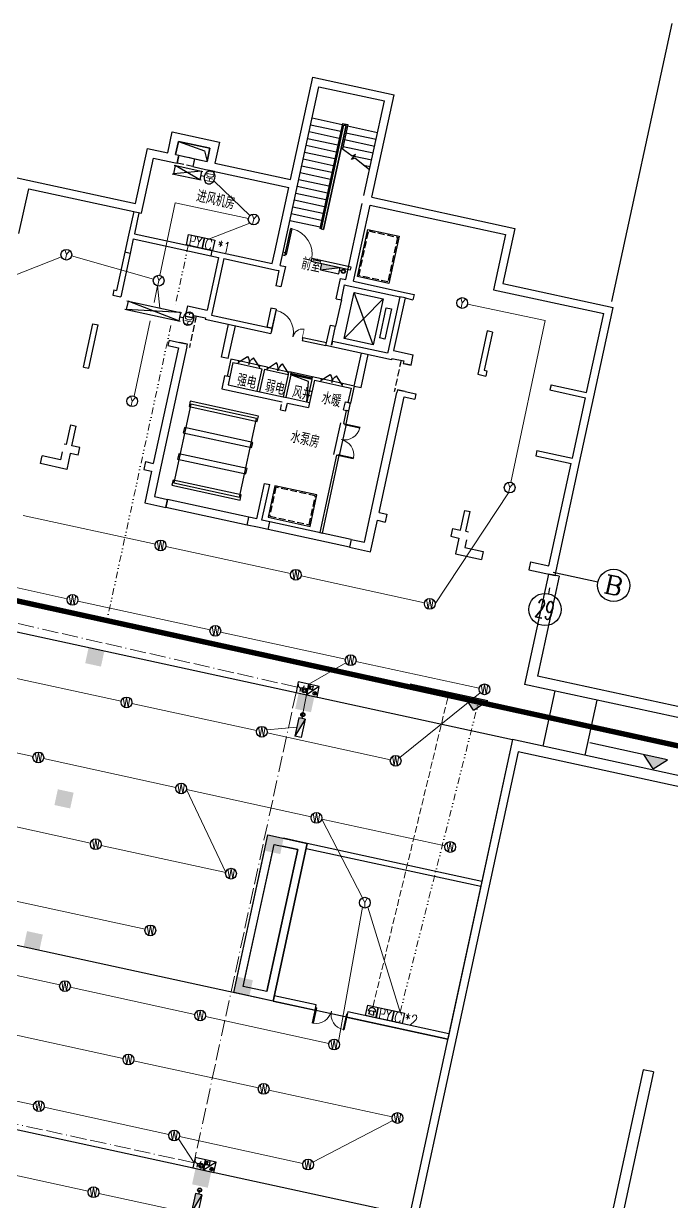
# Model space of a CAD drawing. Extents: x 791398 to 2325386, y -987887 to -518217.
# Drawn here: x 1619868 to 1643983, y -722000 to -678186 of the extents above; entities that cross this region are included whole.
import ezdxf
from ezdxf.enums import TextEntityAlignment as Align

# ---------------------------------------------------------------- set-up
doc = ezdxf.new("R2010")
doc.units = 0
doc.header["$LTSCALE"] = 1000
doc.header["$MEASUREMENT"] = 0
for name, pattern in [('ACAD_ISO11W100', [33.5, 12, -3, 12, -3, 0.5, -3]), ('BORDER', [1.75, 0.5, -0.25, 0.5, -0.25, 0, -0.25]), ('DASH', [0.35, 0.25, -0.1]), ('DASHEDX2', [1.5, 1, -0.5]), ('DIVIDE2', [0.625, 0.25, -0.125, 0, -0.125, 0, -0.125]), ('常规', [10, 10, 0])]:
    doc.linetypes.add(name, pattern=pattern)
doc.layers.add('__0', color=7, linetype='Continuous', true_color=0xffffff)
for name, color, linetype in [('AXIS', 3, 'Continuous'), ('AXIS_TEXT', 7, 'Continuous'), ('COLUMN', 9, 'Continuous'), ('DIM_ELEV', 3, 'Continuous'), ('JPS-J', 6, 'Continuous'), ('JPS-X', 1, 'BORDER'), ('JPS-XHS', 7, 'Continuous'), ('K-排风', 2, 'Continuous'), ('K-防火阀', 7, 'Continuous'), ('LVTRY', 6, 'Continuous'), ('PS房间字', 3, 'Continuous'), ('RD-equip', 3, 'Continuous'), ('STAIR', 9, 'Continuous'), ('STAIRS', 9, 'Continuous'), ('WALL', 8, 'Continuous'), ('WINDOW', 8, 'Continuous'), ('ZS封堵', 40, 'Continuous')]:
    doc.layers.add(name, color=color, linetype=linetype)
doc.layers.add('RD-line', color=2, linetype='Continuous', lineweight=0)
doc.styles.add('_TCH_AXIS', font='COMPLEX', dxfattribs={"bigfont": 'GBCBIG'})
doc.styles.add('COMPLEX', font='COMPLEX')
doc.styles.add('FS1', font='txt4', dxfattribs={"width": 0.8, "bigfont": 'fstxt'})
doc.styles.add('K-KHZ', font='tjromans.shx', dxfattribs={"width": 0.8, "bigfont": 'tjhztxt.shx'})
doc.styles.get("Standard").update_dxf_attribs({"font": 'gbenor.shx', "bigfont": 'gbcbig.shx'})
doc.styles.add('TEXT', font='tjromans.shx', dxfattribs={"width": 0.8, "height": 400, "bigfont": 'tjhztxt.shx'})

# ---------------------------------------------------------------- blocks, each defined once
blk = doc.blocks.new('DXHS')
at = {"layer": 'JPS-XHS'}
blk.add_hatch(color=256, dxfattribs=at).paths.add_polyline_path([(-350, 240), (-350, 0), (350, 0)])
at = {"layer": 'JPS-XHS', "linetype": 'Continuous'}
for p, q in [((-350, 240), (-350, 0)), ((-350, 240), (350, 240)), ((-350, 0), (350, 0)), ((350, 240), (350, 0))]:
    blk.add_line(p, q, dxfattribs=at)
at = {"layer": 'JPS-XHS'}
blk.add_line((-350, 240), (350, 0), dxfattribs=at)
blk = doc.blocks.new('FF')
at = {"linetype": 'Continuous'}
for radius in [75, 60]:
    blk.add_circle((0, 0), radius, dxfattribs=at)
blk = doc.blocks.new('xxhhsss')
at = {"layer": 'JPS-X', "const_width": 50}
for points in [[(165071, -5703), (165103, -5557)], [(161231, -23391), (161263, -23245)]]:
    blk.add_lwpolyline(points, dxfattribs=at)
at = {"layer": 'JPS-X', "rotation": 257.7513756366785}
for p in [(165103, -5557), (161263, -23245)]:
    blk.add_blockref('FF', p, dxfattribs=at)
at = {"layer": 'JPS-XHS', "rotation": 257.7513756366785}
for p in [(164880, -6020), (161040, -23708)]:
    blk.add_blockref('DXHS', p, dxfattribs=at)
blk = doc.blocks.new('_FZH')
blk.add_solid([(-0.5, -0.5), (0.5, -0.5), (-0.5, 0.5), (0.5, 0.5)])
blk = doc.blocks.new('$DorLib2D$00000002')
for p, q in [((-0.5, 0), (-0.5, 0.4875)), ((-0.475, 0.4875), (-0.5, 0.4875)), ((-0.475, 0), (-0.475, 0.4875)), ((0.475, 0), (0.475, 0.4875)), ((0.475, 0.4875), (0.5, 0.4875)), ((0.5, 0), (0.5, 0.4875)), ((-0.5, 0), (-0.475, 0)), ((0.5, 0), (0.475, 0))]:
    blk.add_line(p, q)
at = {"lineweight": 13}
for centre, start, end in [((-0.4875, 0), 0, 88.53072), ((0.4875, 0), 91.46928, 180)]:
    blk.add_arc(centre, 0.4875, start, end, dxfattribs=at)
blk = doc.blocks.new('$DorLib2D$00000116')
at = {"color": 0}
for p, q in [((-0.5, 0), (-0.146, 0.354)), ((0.5, 0), (0.146, 0.354))]:
    blk.add_line(p, q, dxfattribs=at)
for centre, start, end in [((-0.5, 0), 0, 45), ((0.5, 0), 135, 180)]:
    blk.add_arc(centre, 0.5, start, end, dxfattribs=at)
blk = doc.blocks.new('$WINLIB2D$00000001')
for p, q in [((-0.5, 0.5), (0.5, 0.5)), ((-0.5, 0.5), (-0.5, -0.5)), ((0.5, 0.167), (-0.5, 0.167)), ((0.5, -0.5), (0.5, 0.5)), ((0.5, -0.167), (-0.5, -0.167)), ((-0.5, -0.5), (0.5, -0.5))]:
    blk.add_line(p, q)
blk = doc.blocks.new('$DorLib2D$00000025')
at = {"const_width": 0.02}
for points in [[(0.481, -0.001), (0.481, 0.691)], [(-0.481, 0.001), (-0.481, 0.308)]]:
    blk.add_lwpolyline(points, dxfattribs=at)
at = {"lineweight": 13}
for centre, radius, start, end in [((0.505, -0.002), 0.699, 91.9397, 179.7238), ((-0.501, 0.003), 0.307, 359.7899, 85.7508)]:
    blk.add_arc(centre, radius, start, end, dxfattribs=at)
blk = doc.blocks.new('$DorLib2D$00000001')
for p, q in [((0.45, 0.975), (0.5, 0.975)), ((0.45, 0), (0.45, 0.975)), ((0.5, 0), (0.5, 0.975)), ((0.5, 0), (0.45, 0))]:
    blk.add_line(p, q)
at = {"lineweight": 13}
blk.add_arc((0.475, 0), 0.975, 91.4693, 180, dxfattribs=at)
blk = doc.blocks.new('_AXISO')
blk.add_circle((0, 0), 0.5)
at = {"layer": 'AXIS_TEXT', "style": 'COMPLEX', "width": 1.041667}
blk.add_attdef('A', text='', height=0.56, dxfattribs=at).set_placement((-0.25, -0.28), (0.25, -0.28), align=Align.FIT)
blk = doc.blocks.new('yy')
at = {"layer": 'RD-equip'}
blk.add_circle((0, 0), 200, dxfattribs=at)
at = {"layer": 'RD-equip', "color": 4, "style": 'FS1', "width": 0.8}
blk.add_attdef('Y', text='', height=360, dxfattribs=at).set_placement((0, 0), align=Align.MIDDLE)
blk = doc.blocks.new('sadadfadsada')
for p, q in [((-400, 400), (-400, 0)), ((0, 400), (-400, 400)), ((-400, 0), (0, 0)), ((-268, 200), (-268, 60)), ((400, 400), (0, 400)), ((400, 400), (0, 0)), ((0, 400), (0, 0)), ((0, 0), (0, 400)), ((0, 0), (400, 0)), ((33, 346, 0), (33, 226, 0)), ((92, 346, 0), (33, 346, 0)), ((33, 226, 0), (92, 226, 0)), ((92, 326, 0), (172, 366, 0)), ((92, 226, 0), (92, 346, 0)), ((172, 206, 0), (92, 246, 0)), ((172, 366, 0), (172, 206, 0)), ((242, 159), (338, 64)), ((242, 64), (338, 159)), ((400, 0), (400, 400))]:
    blk.add_line(p, q)
for centre, radius in [((-109, 144), 90.3), ((-109, 144), 45.2), ((290, 111), 67.6)]:
    blk.add_circle(centre, radius)
blk.add_arc((-268, 320), 120, 180, 0)
at = {"flags": 9}
for p in [(-200, 400), (200, 400)]:
    blk.add_attdef('A', p, '', height=0.008, dxfattribs=at)
blk = doc.blocks.new('YYYY')
at = {"layer": 'RD-equip'}
blk.add_blockref('yy', (0, 0), dxfattribs=at).add_auto_attribs({'Y': 'Y'})
blk = doc.blocks.new('FI1000K')
at = {"layer": 'K-防火阀'}
for p, q in [((0, -50), (0, 1050)), ((320, 1000), (0, 0)), ((0, 1000), (320, 0)), ((0, 1000), (320, 1000)), ((160, 1000), (160, 1150)), ((320, -50), (320, 1050)), ((0, 0), (320, 0))]:
    blk.add_line(p, q, dxfattribs=at)
at = {"layer": 'K-防火阀', "const_width": 25}
blk.add_lwpolyline([(148, 500, 1), (172, 500, 1)], format="xyb", close=True, dxfattribs=at)
at = {"layer": 'K-防火阀'}
blk.add_ellipse((160, 1340), major_axis=(255, 0), ratio=0.74203, dxfattribs=at)
at = {"layer": 'K-防火阀', "style": 'K-KHZ', "width": 0.65, "flags": 4}
blk.add_attdef('F', text='', height=250, dxfattribs=at).set_placement((160, 1220), align=Align.CENTER)
blk = doc.blocks.new('FI2000K')
at = {"layer": 'K-防火阀'}
for p, q in [((0, -50), (0, 2050)), ((320, 2000), (0, 0)), ((0, 2000), (320, 0)), ((0, 2000), (320, 2000)), ((160, 2000), (160, 2150)), ((320, -50), (320, 2050)), ((0, 0), (320, 0))]:
    blk.add_line(p, q, dxfattribs=at)
at = {"layer": 'K-防火阀', "const_width": 25}
blk.add_lwpolyline([(148, 1001, 1), (172, 1001, 1)], format="xyb", close=True, dxfattribs=at)
at = {"layer": 'K-防火阀'}
blk.add_ellipse((160, 2340), major_axis=(255, 0), ratio=0.74203, dxfattribs=at)
at = {"layer": 'K-防火阀', "style": 'K-KHZ', "width": 0.65, "flags": 4}
blk.add_attdef('F', text='', height=250, dxfattribs=at).set_placement((160, 2220), align=Align.CENTER)
blk = doc.blocks.new('KZMK')
at = {"layer": 'RD-equip'}
blk.add_lwpolyline([(-200, 400), (200, 400), (200, 0), (-200, 0)], close=True, dxfattribs=at)
at = {"layer": 'RD-equip', "color": 4, "style": 'FS1', "width": 0.8}
blk.add_attdef('C', text='', height=400, dxfattribs=at).set_placement((0, 200), align=Align.MIDDLE)
blk = doc.blocks.new('adfarq2daasdfwqdf')
at = {"color": 4}
for p, q in [((-73, 0), (-139, 0)), ((-94, -112), (-67, 29)), ((-67, 29), (62, 29)), ((94, -112), (62, 29)), ((139, 0), (71, 0)), ((0, -112), (-94, -112)), ((0, -112), (94, -112))]:
    blk.add_line(p, q, dxfattribs=at)
blk.add_ellipse((0, 0), major_axis=(98.3, 98.3), ratio=1, start_param=5.497787, end_param=8.63938, dxfattribs=at)
at = {"layer": 'RD-equip'}
blk.add_lwpolyline([(-201, 200), (199, 200), (199, -200), (-201, -200)], close=True, dxfattribs=at)

msp = doc.modelspace()

# ---------------------------------------------------------------- hatches: boundary and pattern name
at = {"layer": 'DIM_ELEV'}
for points in [[(1636609, -703728), (1637144, -703384), (1636265, -703193)], [(1643298, -705911), (1643833, -705567), (1642954, -705376)]]:
    msp.add_hatch(color=256, dxfattribs=at).paths.add_polyline_path(points)

# ---------------------------------------------------------------- linework, layer by layer
at = {"layer": '__0'}
for points in [[(1628962, -708366), (1630428, -708684), (1629155, -714547), (1627689, -714229)], [(1629192, -708722), (1630071, -708913), (1628926, -714190), (1628046, -713999)]]:
    msp.add_lwpolyline(points, close=True, dxfattribs=at)
at = {"layer": 'AXIS'}
for p, q in [((1639577, -698595), (1641245, -698957)), ((1639450, -699181), (1639403, -699394))]:
    msp.add_line(p, q, dxfattribs=at)
at = {"layer": 'DIM_ELEV'}
for p, q in [((1637144, -703384), (1634252, -702756)), ((1636609, -703728), (1636265, -703193)), ((1636609, -703728), (1637144, -703384)), ((1643833, -705567), (1640941, -704939)), ((1643298, -705911), (1642954, -705376)), ((1643298, -705911), (1643833, -705567))]:
    msp.add_line(p, q, dxfattribs=at)
at = {"layer": 'JPS-J'}
for points in [[(1626069, -692235), (1626026, -692430), (1628567, -692982), (1628610, -692786)], [(1628539, -692873), (1626096, -692343), (1625460, -695275), (1627903, -695805)], [(1625857, -693212), (1625814, -693407), (1628355, -693959), (1628397, -693763)], [(1625644, -694189), (1625602, -694384), (1628143, -694936), (1628185, -694741)], [(1625432, -695166), (1625390, -695362), (1627931, -695913), (1627973, -695718)]]:
    msp.add_lwpolyline(points, close=True, dxfattribs=at)
at = {"layer": 'JPS-X', "const_width": 50}
msp.add_lwpolyline([(1631700, -687389), (1631627, -687373)], dxfattribs=at)
at = {"layer": 'LVTRY'}
msp.add_lwpolyline([(1630413, -692257), (1630478, -691497), (1629811, -691256)], dxfattribs=at)
at = {"layer": 'RD-equip'}
for points in [[(1626011, -686031), (1626598, -686157), (1626514, -686548), (1625927, -686422)], [(1633070, -714782), (1633657, -714909), (1633572, -715300), (1632986, -715173)]]:
    msp.add_lwpolyline(points, close=True, dxfattribs=at)
at = {"layer": 'RD-line'}
for p, q in [((1626947, -684032), (1628299, -685337)), ((1628290, -685614), (1626793, -686199)), ((1618144, -688104), (1621276, -686859)), ((1621657, -686826), (1624706, -687697)), ((1624857, -687947), (1624944, -688767)), ((1635186, -699772), (1637919, -695643)), ((1624773, -697554), (1619849, -696485)), ((1629808, -698647), (1625164, -697639)), ((1616573, -698511), (1621496, -699580)), ((1634790, -699729), (1630199, -698732)), ((1621887, -699665), (1626811, -700734)), ((1627202, -700819), (1631846, -701827)), ((1623505, -703393), (1618581, -702324)), ((1630486, -702761), (1631868, -701969)), ((1632237, -701912), (1636829, -702909)), ((1630230, -704036), (1630401, -703152)), ((1633874, -705485), (1636868, -703077)), ((1628540, -704486), (1623896, -703478)), ((1615300, -704375), (1620224, -705444)), ((1630038, -704352), (1628922, -704457)), ((1633523, -705568), (1628931, -704571)), ((1620614, -705528), (1625539, -706597)), ((1625929, -706682), (1630573, -707690)), ((1625929, -706682), (1627394, -709763)), ((1622360, -708670), (1617436, -707601)), ((1630964, -707775), (1635556, -708772)), ((1630964, -707775), (1632481, -710710)), ((1627394, -709763), (1622751, -708755)), ((1619469, -710806), (1624393, -711875)), ((1631594, -716055), (1632480, -711048)), ((1632688, -711050), (1633887, -714958)), ((1616290, -712878), (1621214, -713947)), ((1621605, -714032), (1626249, -715040)), ((1626640, -715125), (1631231, -716122)), ((1618650, -715611), (1623574, -716680)), ((1623965, -716765), (1628609, -717773)), ((1615321, -717343), (1620245, -718412)), ((1629000, -717858), (1633592, -718855)), ((1620636, -718497), (1625279, -719505)), ((1630635, -720537), (1633610, -718989)), ((1626213, -720560), (1625633, -719670)), ((1625670, -719590), (1630262, -720587)), ((1617354, -720547), (1622278, -721616)), ((1622669, -721701), (1627313, -722709))]:
    msp.add_line(p, q, dxfattribs=at)
at = {"layer": 'RD-line', "ltscale": 2}
for p, q in [((1624940, -687556), (1625514, -684855)), ((1628237, -685434), (1625514, -684855)), ((1624725, -688565), (1624857, -687947)), ((1636393, -688621), (1639283, -689235)), ((1623985, -692048), (1624580, -689246)), ((1638004, -695252), (1639283, -689235))]:
    msp.add_line(p, q, dxfattribs=at)
at = {"layer": 'RD-line', "linetype": 'DIVIDE2'}
for p, q in [((1626001, -686438), (1625513, -688684)), ((1625355, -689412), (1622971, -700393)), ((1633887, -714958), (1636800, -703425))]:
    msp.add_line(p, q, dxfattribs=at)
at = {"layer": 'RD-line', "linetype": 'ACAD_ISO11W100', "ltscale": 0.05}
for p, q in [((1630053, -702872), (1601874, -696450)), ((1630010, -703067), (1626255, -720364)), ((1626213, -720560), (1595723, -713941))]:
    msp.add_line(p, q, dxfattribs=at)
at = {"layer": 'RD-line', "linetype": 'DASH'}
msp.add_line((1632875, -714740), (1635679, -703179), dxfattribs=at)
at = {"layer": 'RD-line', "linetype": 'DASHEDX2', "const_width": 200}
msp.add_lwpolyline([(1647233, -705712), (1596909, -694679)], dxfattribs=at)
at = {"layer": 'STAIR'}
for p, q in [((1631729, -681951), (1630605, -681707)), ((1631674, -682205), (1630550, -681961)), ((1631740, -681902), (1630891, -685811)), ((1631778, -681962), (1630940, -685822)), ((1631876, -681983), (1631694, -682819)), ((1631935, -681945), (1631738, -682852)), ((1631740, -681902), (1631935, -681945)), ((1631778, -681962), (1631876, -681983)), ((1631925, -681994), (1633048, -682238)), ((1631564, -682714), (1630440, -682470)), ((1631619, -682459), (1630495, -682216)), ((1631814, -682502), (1632938, -682746)), ((1631869, -682248), (1632993, -682492)), ((1631453, -683222), (1630330, -682978)), ((1631509, -682968), (1630385, -682724)), ((1632101, -683115), (1631694, -682819)), ((1631759, -682756), (1632883, -683000)), ((1632074, -683246), (1632223, -683058)), ((1632223, -683058), (1632101, -683115)), ((1631343, -683730), (1630219, -683486)), ((1631398, -683476), (1630274, -683232)), ((1632195, -683190), (1632074, -683246)), ((1632179, -683113), (1632828, -683254)), ((1632746, -683632), (1632195, -683190)), ((1632525, -683454), (1632773, -683508)), ((1631288, -683984), (1630164, -683740)), ((1631178, -684492), (1630054, -684248)), ((1631233, -684238), (1630109, -683994)), ((1631067, -685000), (1629943, -684756)), ((1631122, -684746), (1629999, -684502)), ((1631012, -685254), (1629888, -685010)), ((1630902, -685763), (1629778, -685519)), ((1630957, -685508), (1629833, -685264)), ((1630940, -685822), (1630891, -685811)), ((1632880, -690132), (1632176, -688188)), ((1631696, -688468), (1631484, -689445)), ((1633251, -688421), (1631805, -689898)), ((1627487, -690649), (1627753, -689428)), ((1632178, -691668), (1632443, -690446)), ((1627857, -690832), (1628639, -691002)), ((1628660, -690904), (1627878, -690734)), ((1628932, -691065), (1629714, -691235)), ((1628953, -690968), (1629735, -691137)), ((1630935, -691500), (1631717, -691670)), ((1631738, -691572), (1630957, -691403)), ((1631420, -694215), (1631675, -693042)), ((1631870, -693085), (1631616, -694257))]:
    msp.add_line(p, q, dxfattribs=at)
for points in [[(1625634, -682572), (1626604, -682917), (1626700, -683315)], [(1627487, -690649), (1627233, -690594), (1627498, -689373)], [(1632178, -691668), (1632432, -691723), (1632697, -690501)]]:
    msp.add_lwpolyline(points, dxfattribs=at)
at = {"layer": 'STAIR', "linetype": 'DASH'}
for points in [[(1625650, -683087), (1626236, -683215), (1626172, -683508), (1625586, -683381)], [(1632714, -685900), (1633789, -686133), (1633428, -687795), (1632353, -687561)], [(1629262, -695435), (1629029, -696510), (1630495, -696828), (1630728, -695753)]]:
    msp.add_lwpolyline(points, close=True, dxfattribs=at)
at = {"layer": 'STAIR'}
for points in [[(1632676, -685841), (1633848, -686095), (1633466, -687854), (1632294, -687600)], [(1631805, -689898), (1632176, -688188), (1633251, -688421), (1632880, -690132)], [(1633126, -689878), (1633370, -688754), (1633565, -688797), (1633321, -689920)], [(1629224, -695375), (1628970, -696548), (1630533, -696888), (1630788, -695715)]]:
    msp.add_lwpolyline(points, close=True, dxfattribs=at)
at = {"layer": 'STAIRS'}
for p, q in [((1641762, -688530), (1644008, -678186)), ((1639642, -703009), (1639196, -705062)), ((1641205, -703349), (1640760, -705401))]:
    msp.add_line(p, q, dxfattribs=at)
msp.add_lwpolyline([(1567565, -689511), (1638072, -704818), (1635654, -715958), (1589186, -705870), (1590459, -700007), (1577364, -697164), (1576091, -703027), (1534314, -693958), (1535439, -688780), (1541080, -690220), (1540338, -693127), (1549639, -695501), (1550381, -692594), (1559392, -694895), (1560506, -690535), (1561087, -690683), (1561711, -688240), (1567565, -689511)], dxfattribs=at)
msp.add_lwpolyline([(1505551, -694569), (1505423, -695156), (1505344, -695138), (1505344, -705576), (1505551, -705621), (1505423, -706207), (1631814, -733646), (1634232, -722506)], close=True, dxfattribs=at)
at = {"layer": 'WALL'}
for p, q in [((1629803, -683989), (1630630, -680178)), ((1630630, -680178), (1633660, -680836)), ((1630075, -684150), (1630860, -680535)), ((1630860, -680535), (1633303, -681065)), ((1632832, -684647), (1633660, -680836)), ((1632539, -684583), (1633303, -681065)), ((1630940, -685822), (1631778, -681962)), ((1631778, -681962), (1630940, -685822)), ((1631038, -685843), (1631876, -681983)), ((1631876, -681983), (1631038, -685843)), ((1631778, -681962), (1631876, -681983)), ((1631876, -681983), (1631778, -681962)), ((1625234, -682997), (1625404, -682215)), ((1625404, -682215), (1627163, -682597)), ((1625528, -683061), (1625634, -682572)), ((1625634, -682572), (1626806, -682827)), ((1627163, -682597), (1626993, -683379)), ((1624032, -684885), (1624477, -682833)), ((1624477, -682833), (1624477, -682833)), ((1624477, -682833), (1624477, -682833)), ((1624477, -682833), (1625234, -682997)), ((1624770, -682896), (1624770, -682896)), ((1626806, -682827), (1626700, -683315)), ((1616018, -683145), (1620025, -684015)), ((1624261, -685242), (1624707, -683190)), ((1624413, -683126), (1624413, -683126)), ((1624707, -683190), (1625464, -683354)), ((1625464, -683354), (1625586, -683381)), ((1625528, -683061), (1625650, -683087)), ((1625650, -683087), (1625586, -683381)), ((1626236, -683215), (1626172, -683508)), ((1626236, -683215), (1626700, -683315)), ((1626993, -683379), (1629803, -683989)), ((1626172, -683508), (1626637, -683609)), ((1626637, -683609), (1629739, -684282)), ((1619698, -685991), (1620059, -684330)), ((1620025, -684015), (1624032, -684885)), ((1620059, -684330), (1624261, -685242)), ((1629220, -686676), (1629739, -684282)), ((1629513, -686740), (1630075, -684150)), ((1632539, -684583), (1632539, -684583)), ((1632832, -684647), (1638158, -685803)), ((1623968, -685178), (1623777, -686058)), ((1623968, -685178), (1623968, -685178)), ((1624163, -685221), (1623994, -686002)), ((1624261, -685242), (1624261, -685242)), ((1624261, -685242), (1624261, -685242)), ((1624325, -684949), (1624325, -684949)), ((1631860, -687710), (1632476, -684876)), ((1632154, -687774), (1632769, -684940)), ((1632476, -684876), (1632476, -684876)), ((1632769, -684940), (1637802, -686033)), ((1623777, -686058), (1623639, -686693)), ((1623994, -686002), (1626877, -686628)), ((1630940, -685822), (1631038, -685843)), ((1631038, -685843), (1630940, -685822)), ((1637802, -686033), (1637356, -688085)), ((1638158, -685803), (1637713, -687855)), ((1623951, -686198), (1623835, -686735)), ((1623951, -686198), (1626834, -686824)), ((1623639, -686693), (1623331, -688110)), ((1623835, -686735), (1623484, -688348)), ((1623835, -686735), (1623639, -686693)), ((1627127, -686887), (1626703, -688842)), ((1626877, -686628), (1626834, -686824)), ((1626834, -686824), (1627127, -686887)), ((1626877, -686628), (1627267, -686713)), ((1627323, -686930), (1626877, -688982)), ((1627267, -686713), (1629124, -687116)), ((1627323, -686930), (1629277, -687354)), ((1629124, -687116), (1629220, -686676)), ((1629417, -687180), (1629513, -686740)), ((1629502, -686789), (1629600, -686810)), ((1629621, -686712), (1629523, -686691)), ((1629600, -686810), (1629621, -686712)), ((1630598, -686925), (1630577, -687022)), ((1632064, -687243), (1630598, -686925)), ((1629375, -687375), (1629253, -687937)), ((1629277, -687354), (1629375, -687375)), ((1629417, -687180), (1629613, -687222)), ((1629613, -687222), (1629448, -687980)), ((1630577, -687022), (1632043, -687341)), ((1632043, -687341), (1632064, -687243)), ((1631501, -688425), (1631665, -687668)), ((1631665, -687668), (1631860, -687710)), ((1632154, -687774), (1634108, -688198)), ((1637713, -687855), (1641817, -688746)), ((1623234, -688089), (1623191, -688284)), ((1623191, -688284), (1623484, -688348)), ((1623234, -688089), (1623331, -688110)), ((1629448, -687980), (1629253, -687937)), ((1631696, -688468), (1631818, -687906)), ((1631818, -687906), (1631916, -687927)), ((1631916, -687927), (1633870, -688351)), ((1634108, -688198), (1634401, -688262)), ((1634108, -688198), (1634401, -688262)), ((1634401, -688262), (1634359, -688457)), ((1634401, -688262), (1634359, -688457)), ((1637356, -688085), (1641460, -688976)), ((1625970, -688683), (1625885, -689074)), ((1625970, -688683), (1626703, -688842)), ((1631501, -688425), (1631696, -688468)), ((1633870, -688351), (1633425, -690403)), ((1634066, -688394), (1633641, -690348)), ((1633870, -688351), (1633870, -688351)), ((1634066, -688394), (1633870, -688351)), ((1634066, -688394), (1634359, -688457)), ((1634066, -688394), (1634066, -688394)), ((1634066, -688394), (1634359, -688457)), ((1641096, -692069), (1641817, -688746)), ((1625885, -689074), (1626178, -689137)), ((1626178, -689137), (1626200, -689040)), ((1626200, -689040), (1626639, -689135)), ((1626639, -689135), (1626629, -689184)), ((1626629, -689184), (1629072, -689714)), ((1626877, -688982), (1626867, -689031)), ((1626867, -689031), (1629114, -689519)), ((1629073, -688768), (1628919, -689476)), ((1629268, -688810), (1629073, -688768)), ((1629268, -688810), (1629114, -689519)), ((1640824, -691907), (1641460, -688976)), ((1622098, -690963), (1622448, -689351)), ((1622294, -691006), (1622644, -689393)), ((1622448, -689351), (1622644, -689393)), ((1629114, -689519), (1628919, -689476)), ((1629114, -689519), (1629072, -689714)), ((1629093, -689617), (1629072, -689714)), ((1631135, -690111), (1631288, -689402)), ((1631288, -689402), (1631484, -689445)), ((1631330, -690153), (1631484, -689445)), ((1637125, -689621), (1636775, -691233)), ((1637320, -689663), (1637125, -689621)), ((1625282, -689966), (1625240, -690161)), ((1625282, -689966), (1625673, -690051)), ((1625966, -690114), (1625673, -690051)), ((1630266, -689871), (1630244, -689969)), ((1630244, -689969), (1631124, -690160)), ((1631145, -690062), (1630266, -689871)), ((1631362, -690007), (1631330, -690153)), ((1633414, -690452), (1631362, -690007)), ((1637320, -689663), (1637013, -691080)), ((1625631, -690246), (1624697, -694546)), ((1625945, -690212), (1624927, -694903)), ((1625240, -690161), (1625631, -690246)), ((1625945, -690212), (1625966, -690114)), ((1631124, -690160), (1631135, -690111)), ((1633567, -690690), (1631124, -690160)), ((1633425, -690403), (1633414, -690452)), ((1633641, -690348), (1634374, -690507)), ((1634289, -690898), (1634374, -690507)), ((1627585, -690671), (1627447, -691306)), ((1627662, -690790), (1627545, -691327)), ((1627878, -690734), (1627585, -690671)), ((1627662, -690790), (1627857, -690832)), ((1627857, -690832), (1627878, -690734)), ((1628660, -690904), (1628639, -691002)), ((1628758, -690925), (1628660, -690904)), ((1628953, -690968), (1628758, -690925)), ((1633578, -690641), (1633567, -690690)), ((1633578, -690641), (1634017, -690737)), ((1634017, -690737), (1633996, -690834)), ((1633996, -690834), (1634289, -690898)), ((1622098, -690963), (1622294, -691006)), ((1627349, -691285), (1627243, -691773)), ((1627545, -691327), (1627349, -691285)), ((1627545, -691327), (1627447, -691306)), ((1627545, -691327), (1627481, -691620)), ((1628737, -691023), (1628556, -691854)), ((1628639, -691002), (1628737, -691023)), ((1628834, -691044), (1628654, -691875)), ((1628834, -691044), (1628932, -691065)), ((1628932, -691065), (1628953, -690968)), ((1629714, -691235), (1629533, -692066)), ((1629811, -691256), (1629631, -692087)), ((1629735, -691137), (1629714, -691235)), ((1629833, -691159), (1629735, -691137)), ((1629811, -691256), (1629833, -691159)), ((1630614, -691328), (1630593, -691426)), ((1630957, -691403), (1630614, -691328)), ((1636775, -691233), (1637068, -691297)), ((1637013, -691080), (1637111, -691101)), ((1637111, -691101), (1637068, -691297)), ((1627243, -691773), (1628514, -692049)), ((1627481, -691620), (1628556, -691854)), ((1630593, -691426), (1630413, -692257)), ((1630691, -691447), (1630511, -692278)), ((1630691, -691447), (1630935, -691500)), ((1630935, -691500), (1630957, -691403)), ((1631738, -691572), (1631717, -691670)), ((1631717, -691670), (1632059, -691744)), ((1632178, -691668), (1631738, -691572)), ((1632059, -691744), (1631942, -692282)), ((1632178, -691668), (1632040, -692303)), ((1633784, -691812), (1633763, -691909)), ((1634077, -691875), (1633784, -691812)), ((1639505, -691621), (1639462, -691816)), ((1639462, -691816), (1640782, -692103)), ((1639505, -691621), (1640824, -691907)), ((1628514, -692049), (1629491, -692261)), ((1628556, -691854), (1629533, -692066)), ((1629533, -692066), (1629729, -692108)), ((1629729, -692108), (1630511, -692278)), ((1632766, -696502), (1633763, -691909)), ((1633101, -696371), (1634035, -692071)), ((1634035, -692071), (1634426, -692156)), ((1634077, -691875), (1634468, -691960)), ((1634468, -691960), (1634426, -692156)), ((1640294, -694351), (1640782, -692103)), ((1640566, -694512), (1641096, -692069)), ((1629427, -692554), (1629470, -692359)), ((1629427, -692554), (1629623, -692597)), ((1629470, -692359), (1629470, -692359)), ((1629623, -692597), (1629686, -692304)), ((1629686, -692304), (1630468, -692473)), ((1630511, -692278), (1630468, -692473)), ((1631879, -692575), (1631773, -693063)), ((1631781, -692554), (1631845, -692260)), ((1631781, -692554), (1631977, -692596)), ((1631845, -692260), (1632040, -692303)), ((1631870, -693085), (1631977, -692596)), ((1631977, -692596), (1631879, -692575)), ((1632040, -692303), (1631942, -692282)), ((1631977, -692596), (1632040, -692303)), ((1621472, -693846), (1621631, -693113)), ((1621631, -693113), (1621827, -693156)), ((1631773, -693063), (1631870, -693085)), ((1621668, -693888), (1621827, -693156)), ((1621472, -693846), (1621374, -693825)), ((1621961, -693952), (1621668, -693888)), ((1621897, -694245), (1621961, -693952)), ((1620499, -694556), (1620563, -694263)), ((1621247, -694411), (1620563, -694263)), ((1621311, -694118), (1621247, -694411)), ((1621311, -694118), (1621311, -694118)), ((1621604, -694182), (1621477, -694768)), ((1621897, -694245), (1621604, -694182)), ((1631518, -694236), (1630892, -697119)), ((1630990, -697140), (1631616, -694257)), ((1631616, -694257), (1631518, -694236)), ((1638974, -694064), (1638932, -694260)), ((1638932, -694260), (1640251, -694546)), ((1638974, -694064), (1640294, -694351)), ((1621477, -694768), (1620499, -694556)), ((1624404, -694482), (1624340, -694776)), ((1624340, -694776), (1624633, -694839)), ((1624633, -694839), (1624379, -696012)), ((1624404, -694482), (1624697, -694546)), ((1639424, -698357), (1640251, -694546)), ((1639653, -698714), (1640566, -694512)), ((1624927, -694903), (1624736, -695782)), ((1628547, -696610), (1628833, -695291)), ((1628833, -695291), (1629029, -695333)), ((1628742, -696652), (1629029, -695333)), ((1624379, -696012), (1625161, -696182)), ((1624736, -695782), (1625224, -695889)), ((1625161, -696182), (1625224, -695889)), ((1625224, -695889), (1625161, -696182)), ((1628190, -696839), (1625161, -696182)), ((1628254, -696546), (1625224, -695889)), ((1628190, -696839), (1628254, -696546)), ((1628547, -696610), (1628254, -696546)), ((1632554, -697480), (1632766, -696502)), ((1633101, -696371), (1633394, -696434)), ((1633394, -696434), (1633331, -696727)), ((1636131, -697028), (1636290, -696295)), ((1636290, -696295), (1636485, -696338)), ((1636326, -697071), (1636485, -696338)), ((1628581, -696924), (1628190, -696839)), ((1628972, -697009), (1628581, -696924)), ((1629036, -696716), (1628742, -696652)), ((1628972, -697009), (1629036, -696716)), ((1632001, -697667), (1628972, -697009)), ((1632065, -697374), (1629036, -696716)), ((1632783, -697837), (1633038, -696664)), ((1633038, -696664), (1633331, -696727)), ((1635838, -696965), (1635774, -697258)), ((1635838, -696965), (1636131, -697028)), ((1636326, -697071), (1636424, -697092)), ((1630892, -697119), (1630990, -697140)), ((1632065, -697374), (1632001, -697667)), ((1632065, -697374), (1632554, -697480)), ((1635774, -697258), (1636067, -697322)), ((1636067, -697322), (1635940, -697908)), ((1636360, -697385), (1636297, -697678)), ((1636360, -697385), (1636360, -697385)), ((1632001, -697667), (1632783, -697837)), ((1635940, -697908), (1636917, -698120)), ((1636297, -697678), (1636981, -697827)), ((1636981, -697827), (1636917, -698120)), ((1638740, -698209), (1638676, -698502)), ((1638740, -698209), (1639424, -698357)), ((1639409, -698661), (1638518, -702765)), ((1638676, -698502), (1639653, -698714)), ((1639800, -698746), (1638994, -702459)), ((1639800, -698746), (1639409, -698661)), ((1645701, -704325), (1638518, -702765)), ((1645786, -703934), (1638994, -702459)), ((1638072, -704818), (1631809, -733667)), ((1645255, -706377), (1638072, -704818)), ((1638281, -705272), (1632103, -733731)), ((1645170, -706768), (1638281, -705272)), ((1629155, -714547), (1630428, -708684)), ((1630071, -708913), (1629485, -708786)), ((1630428, -708684), (1629549, -708493)), ((1630386, -708879), (1630428, -708684)), ((1636884, -710290), (1630386, -708879)), ((1636927, -710095), (1630428, -708684)), ((1627817, -713643), (1628835, -708952)), ((1628110, -713706), (1629128, -709016)), ((1628926, -714190), (1630071, -708913)), ((1629155, -714547), (1630719, -714887)), ((1630761, -714691), (1629198, -714352)), ((1630719, -714887), (1630761, -714691)), ((1631934, -714946), (1631892, -715141)), ((1635696, -715763), (1631934, -714946)), ((1631892, -715141), (1635654, -715958)), ((1642928, -717098), (1637724, -741069)), ((1643318, -717183), (1638083, -741300)), ((1643318, -717183), (1642928, -717098))]:
    msp.add_line(p, q, dxfattribs=at)
msp.add_lwpolyline([(1625528, -683061), (1626700, -683315), (1626806, -682827), (1625634, -682572)], close=True, dxfattribs=at)
at = {"layer": 'WINDOW', "linetype": 'DASH'}
for p, q in [((1626178, -689137), (1625885, -689074)), ((1625673, -690051), (1625966, -690114)), ((1634289, -690898), (1633996, -690834)), ((1633784, -691812), (1634077, -691875))]:
    msp.add_line(p, q, dxfattribs=at)
at = {"layer": 'ZS封堵', "linetype": 'DASH'}
for points in [[(1626297, -689061), (1626043, -690233)], [(1633920, -690716), (1633665, -691888)]]:
    msp.add_lwpolyline(points, dxfattribs=at)

# ---------------------------------------------------------------- block references
at = {"layer": 'AXIS'}
ref = msp.add_blockref('_AXISO', (1641831, -699085), dxfattribs=dict(at, xscale=1200, yscale=1200, zscale=1200))
ref.add_attrib('A', 'B', dxfattribs={"layer": 'AXIS_TEXT', "height": 679, "rotation": 347.7514, "style": '_TCH_AXIS', "width": 1.235294}).set_placement((1641428, -699344), (1642091, -699488), align=Align.FIT)
ref = msp.add_blockref('_AXISO', (1639276, -699981), dxfattribs=dict(at, xscale=1200, yscale=1200, zscale=1200))
ref.add_attrib('A', '29', dxfattribs={"layer": 'AXIS_TEXT', "height": 678.8, "rotation": 347.7514, "style": '_TCH_AXIS', "width": 0.617647}).set_placement((1638872, -700240), (1639536, -700384), align=Align.FIT)
at = {"layer": 'COLUMN'}
for p, xscale, yscale, zscale, rotation in [((1622520, -701748), 599.9999999999193, 600.0000000001469, 600.0000000001469, 347.7513756325794), ((1630337, -703445), 600.0000000003496, 599.9999999999836, 599.9999999999836, 347.7513756325997), ((1621374, -707025), 599.9999999999193, 600.0000000001469, 600.0000000001469, 347.7513756325794), ((1629192, -708722), 599.9999999998946, 600.0000000000331, 600.0000000000331, 347.7513756325903), ((1620228, -712302), 599.9999999998946, 600.0000000000331, 600.0000000000331, 347.7513756325903), ((1628046, -713999), 600.0000000000974, 599.9999999999193, 599.9999999999193, 347.7513756326059), ((1626497, -721133), 599.9999999999193, 600.0000000000331, 600.0000000000331, 347.7513756325794)]:
    msp.add_blockref('_FZH', p, dxfattribs=dict(at, xscale=xscale, yscale=yscale, zscale=zscale, rotation=rotation))
at = {"layer": 'JPS-X', "rotation": 347.7513756366785}
msp.add_blockref('FF', (1631773, -687405), dxfattribs=at)
at = {"layer": 'JPS-XHS', "xscale": -1, "rotation": 167.7513756366785}
msp.add_blockref('DXHS', (1631310, -687181), dxfattribs=at)
at = {"layer": 'JPS-XHS'}
msp.add_blockref('xxhhsss', (1465159, -698333), dxfattribs=at)
at = {"layer": 'K-排风', "rotation": 257.7513756366785}
for name, p, values in [('FI1000K', (1625517, -683468), {'F': 'FDH '}), ('FI2000K', (1623756, -688509), {'F': 'FDH'})]:
    msp.add_blockref(name, p, dxfattribs=at).add_auto_attribs(values)
at = {"layer": 'RD-equip', "rotation": 348.0000000007592}
for p in [(1628433, -685473), (1621461, -686784), (1624898, -687751), (1636197, -688579), (1623913, -692234), (1637961, -695447)]:
    msp.add_blockref('YYYY', p, dxfattribs=at)
at = {"layer": 'RD-equip', "color": 4}
for p, rotation in [((1626709, -686590), 347.8642464605078), ((1633768, -715342), 347.8511129121029)]:
    msp.add_blockref('KZMK', p, dxfattribs=dict(at, rotation=rotation)).add_auto_attribs({'C': 'C'})
at = {"layer": 'RD-equip'}
for p, values in [((1624968, -697597), {'Y': 'W'}), ((1630003, -698690), {'Y': 'W'}), ((1621692, -699623), {'Y': 'W'}), ((1634986, -699772), {'Y': 'W'}), ((1627007, -700776), {'Y': 'W'}), ((1632042, -701870), {'Y': 'W'}), ((1637024, -702951), {'Y': 'W'}), ((1623701, -703436), {'Y': 'W'}), ((1628736, -704529), {'Y': 'W'}), ((1620419, -705486), {'Y': 'W'}), ((1633718, -705610), {'Y': 'W'}), ((1625734, -706640), {'Y': 'W'}), ((1630769, -707733), {'Y': 'W'}), ((1622555, -708713), {'Y': 'W'}), ((1635751, -708815), {'Y': 'W'}), ((1627590, -709806), {'Y': 'W'}), ((1632572, -710887), {'Y': 'Y'}), ((1624588, -711917), {'Y': 'W'}), ((1621410, -713990), {'Y': 'W'}), ((1626444, -715083), {'Y': 'W'}), ((1631427, -716164), {'Y': 'W'}), ((1623770, -716722), {'Y': 'W'}), ((1628804, -717815), {'Y': 'W'}), ((1620440, -718455), {'Y': 'W'}), ((1633787, -718897), {'Y': 'W'}), ((1625475, -719548), {'Y': 'W'}), ((1630458, -720629), {'Y': 'W'}), ((1622473, -721659), {'Y': 'W'})]:
    msp.add_blockref('yy', p, dxfattribs=at).add_auto_attribs(values)
at = {"layer": 'RD-equip', "color": 4, "rotation": 347.7513756287452}
for p in [(1630401, -703152), (1626561, -720840)]:
    msp.add_blockref('sadadfadsada', p, dxfattribs=at)
at = {"layer": 'RD-equip', "linetype": '常规', "rotation": 347.8675639947695}
msp.add_blockref('adfarq2daasdfwqdf', (1632834, -714936), dxfattribs=at)
at = {"layer": 'WINDOW'}
for name, p, xscale, yscale, zscale, rotation in [('$DorLib2D$00000001', (1630099, -686867), 1000, -1000, 1000, 167.7513756352959), ('$DorLib2D$00000025', (1629669, -689793), 1200, -1200, 1200, 167.7513756352983), ('$DorLib2D$00000116', (1628258, -690868), 800, -800, 800, 167.7513756353047), ('$DorLib2D$00000116', (1629333, -691101), -800, -800, -800, 167.7513756352939), ('$WINLIB2D$00000001', (1630213, -691292), 800, 100, 800, 167.7513756352836), ('$DorLib2D$00000116', (1631337, -691536), 800, -800, 800, 167.7513756353064), ('$DorLib2D$00000002', (1631694, -693660), -1200, 1200, -1200, 257.7513756353231), ('$DorLib2D$00000002', (1631326, -714916), -1199.999999999919, 1200, -1200, 167.7513756336097)]:
    msp.add_blockref(name, p, dxfattribs=dict(at, xscale=xscale, yscale=yscale, zscale=zscale, rotation=rotation))

# ---------------------------------------------------------------- texts
at = {"layer": 'PS房间字', "style": 'TEXT', "width": 0.8}
for s, p in [('进风机房', (1626273, -684803)), ('前室', (1630174, -687308)), ('强电', (1627778, -691635)), ('弱电', (1628833, -691864)), ('风井', (1629844, -692083)), ('水暖', (1630926, -692318)), ('水泵房', (1629772, -693755))]:
    msp.add_text(s, height=450, rotation=347.7514, dxfattribs=at).set_placement(p)
at = {"layer": 'RD-equip', "color": 4, "style": 'FS1'}
for tag, text, rotation, width, p in [('PY', 'FHF', 347.8642, 0.7, (1626264, -686294)), ('*1', 'C', 347.8642, 0.8, (1627323, -686488)), ('PY', 'FHF', 347.8511, 0.7, (1633323, -715046)), ('*2', 'C', 347.7005, 0.8, (1634291, -715239))]:
    msp.add_attdef(tag, text=text, height=400, rotation=rotation, dxfattribs=dict(at, width=width)).set_placement(p, align=Align.MIDDLE)

doc.saveas('drawing.dxf')
